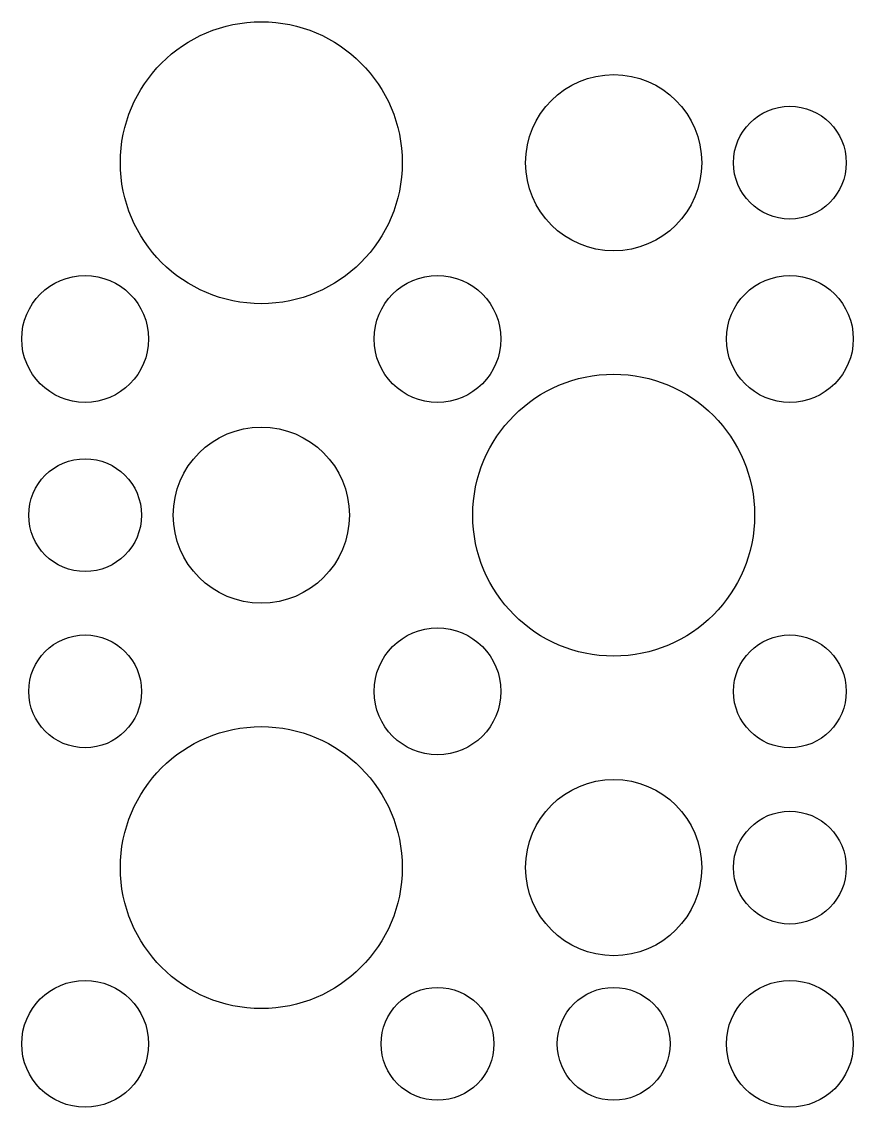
# Model space of a CAD drawing. Extents: x -33 to 203, y -118 to 190.
import ezdxf

# ---------------------------------------------------------------- set-up
doc = ezdxf.new("R2010")
doc.units = 0

msp = doc.modelspace()

# ---------------------------------------------------------------- linework, layer by layer
for centre, radius in [((35, 150), 40), ((135, 150), 25), ((185, 150), 16), ((-15, 100), 18), ((85, 100), 18), ((185, 100), 18), ((135, 50), 40), ((35, 50), 25), ((-15, 50), 16), ((-15, 0), 16), ((85, 0), 18), ((185, 0), 16), ((35, -50), 40), ((135, -50), 25), ((185, -50), 16), ((-15, -100), 18), ((185, -100), 18), ((85, -100), 16), ((135, -100), 16)]:
    msp.add_circle(centre, radius)

doc.saveas('drawing.dxf')
